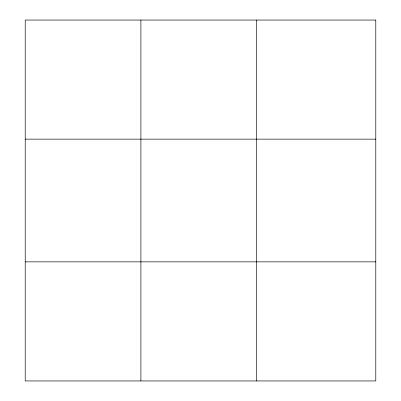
<?xml version="1.0" encoding="UTF-8"?>
<svg xmlns="http://www.w3.org/2000/svg" width="401" height="401" viewBox="0 0 401 401"><rect width="100%" height="100%" fill="white"/><g stroke="black" fill="none" stroke-linecap="round" stroke-linejoin="round"><path stroke-width="0.6" d="M140.901 380.95L140.901 20.05M256.595 380.95L256.595 20.05M25.213 139.147L375.787 139.147M25.213 261.853L375.787 261.853M375.787 20.05L375.787 380.95L25.213 380.95L25.213 20.05L375.787 20.05"/></g></svg>
